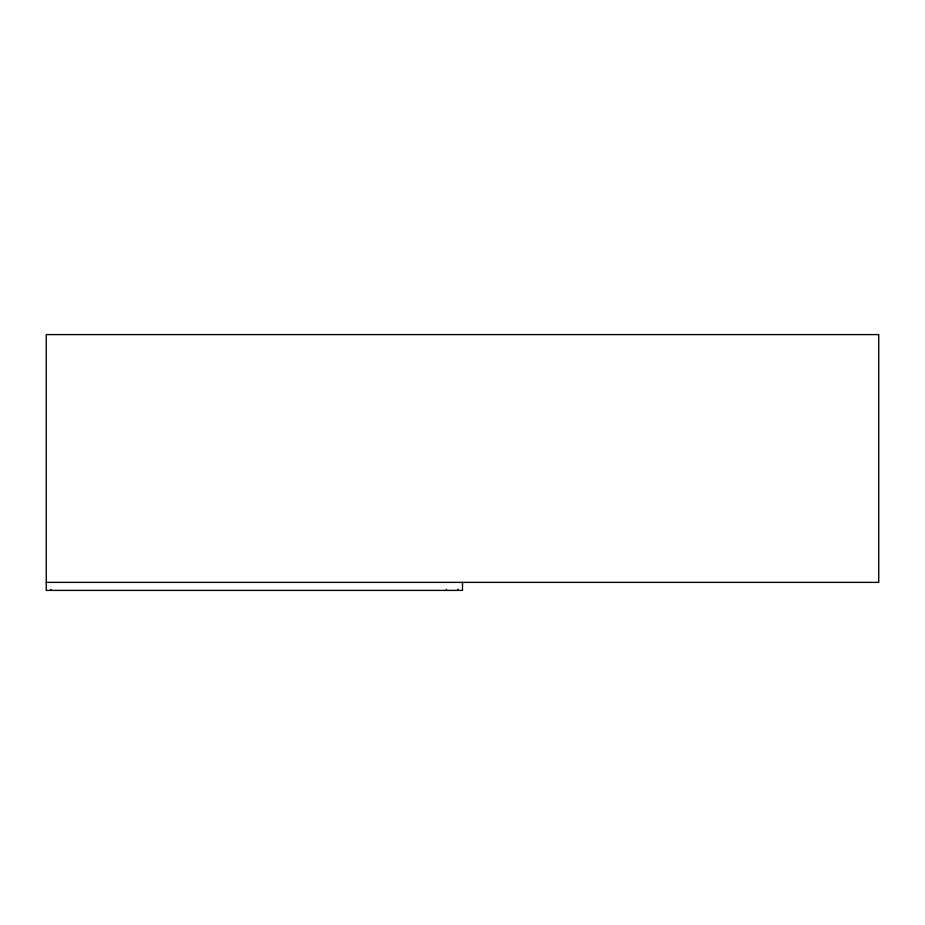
<?xml version="1.0" encoding="UTF-8"?>
<svg xmlns="http://www.w3.org/2000/svg" width="925" height="925" viewBox="0 0 925 925"><rect width="100%" height="100%" fill="white"/><g stroke="black" fill="none" stroke-linecap="round" stroke-linejoin="round"><path stroke-width="1.39" d="M46.25 582.38L878.75 582.38L878.75 334.596L46.25 334.596L46.25 590.404L462.5 590.404L462.5 582.38M457.991 589.317L457.991 590.404M446.44 589.317L446.44 590.404M50.829 589.317L50.829 590.404"/></g></svg>
